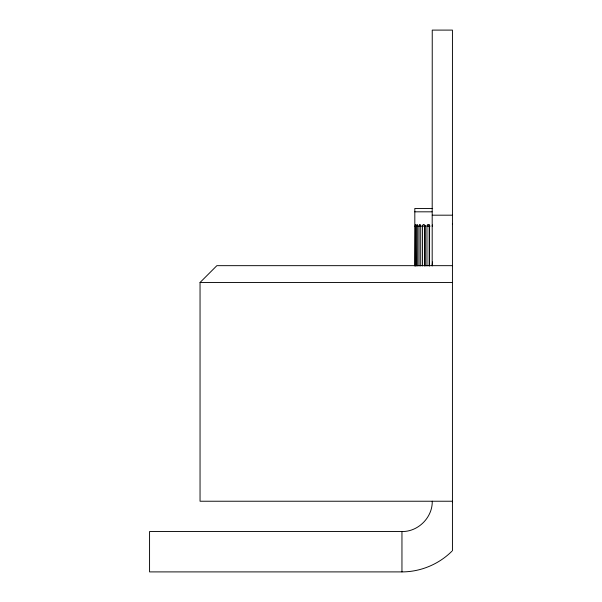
<?xml version="1.0" encoding="UTF-8"?>
<svg xmlns="http://www.w3.org/2000/svg" width="602" height="602" viewBox="0 0 602 602"><rect width="100%" height="100%" fill="white"/><g stroke="black" fill="none" stroke-linecap="round" stroke-linejoin="round"><path stroke-width="0.9" d="M432.65 208.458L414.816 208.458L414.846 265.918M452.433 502.407L452.433 501.233L200.045 501.233L200.045 282.488L216.87 265.663L452.433 265.663M452.433 224.441L452.433 223.651M432.244 501.233C432.612 517.411 418.142 531.89 401.955 531.521L149.567 531.521L149.567 571.9L401.955 571.9C420.497 571.908 438.813 564.292 451.929 551.199M414.816 211.821L432.055 211.821M432.244 215.185L452.433 215.185M414.846 226.126L418.48 226.126M421.633 226.126L419.045 226.126L419.045 265.918M425.366 226.126L422.559 226.126L422.559 265.918M429.497 224.907A1.686 1.347 90 0 0 429.083 226.126L426.984 226.126L426.984 265.918M429.497 225.464A1.686 1.339 90 0 1 429.602 226.126L430.106 226.126M432.499 226.126L432.183 226.126A1.686 1.415 90 0 1 432.567 225.013M200.045 282.488L452.433 282.488M452.433 550.687L452.433 30.1L432.244 30.1L432.183 265.918M429.565 226.126L429.565 265.918M429.151 226.126L429.151 265.918M425.14 226.126L425.14 265.918M424.726 265.918L424.726 226.126A1.686 1.016 90 0 0 423.627 224.441A1.686 1.016 90 0 0 422.612 226.126M420.723 226.126L420.723 265.918M417.69 226.126L417.69 265.918M416.539 226.126L416.539 265.918M415.711 265.918L415.41 224.448L415.124 265.918M401.955 531.521L401.955 571.9M432.244 265.663A20.19 20.19 0 0 1 432.582 261.99M427.029 226.126A1.686 1.234 90 0 1 428.263 224.441A1.686 1.234 90 0 1 429.497 226.126M419.097 226.126A1.686 0.768 90 0 1 419.865 224.441A1.686 0.768 90 0 1 420.64 226.126M416.599 226.126A1.686 0.497 90 0 1 417.096 224.441A1.686 0.497 90 0 1 417.6 226.126M425.057 226.126A1.686 1.144 90 0 1 425.155 225.441M429.196 226.126A1.686 1.227 90 0 1 429.286 225.502"/></g></svg>
